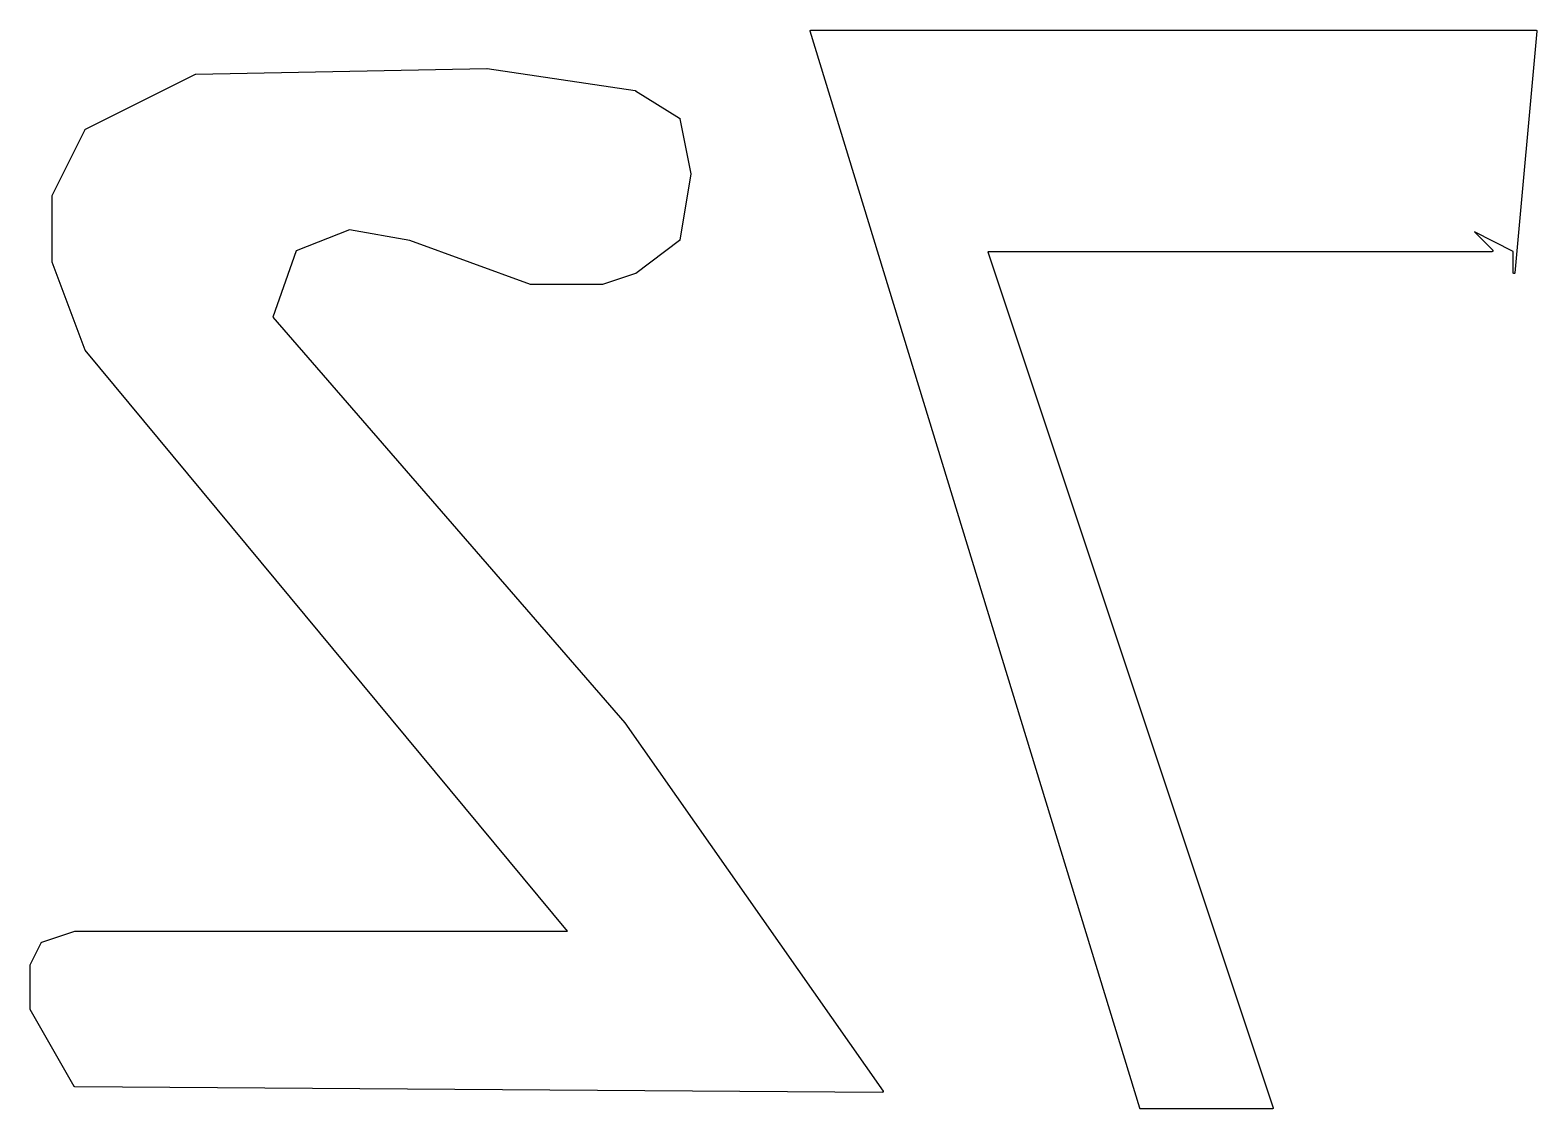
# Model space of a CAD drawing. Extents: x 1.4 to 13.8, y -4.8 to -0.1.
# Drawn here: x 1.473 to 4.902, y -4.752 to -2.298 of the extents above; entities that cross this region are included whole.
import ezdxf

# ---------------------------------------------------------------- set-up
doc = ezdxf.new("R2010")
doc.units = 0
doc.header["$MEASUREMENT"] = 0
doc.layers.add('BLACK', color=7, linetype='CONTINUOUS')

msp = doc.modelspace()

# ---------------------------------------------------------------- linework, layer by layer
at = {"layer": 'BLACK', "linetype": 'CONTINUOUS'}
for p, q in [((3.24803, -2.29999), (3.24804, -2.29989)), ((3.24804, -2.30008), (3.24803, -2.29999)), ((3.24804, -2.29979), (3.24806, -2.2997)), ((3.24804, -2.29989), (3.24804, -2.29979)), ((3.24804, -2.30017), (3.24804, -2.30008)), ((3.24806, -2.30027), (3.24804, -2.30017)), ((3.24806, -2.2997), (3.24807, -2.2996)), ((3.24807, -2.30037), (3.24806, -2.30027)), ((3.24807, -2.2996), (3.2481, -2.29951)), ((3.24809, -2.30046), (3.24807, -2.30037)), ((3.24811, -2.30055), (3.24809, -2.30046)), ((3.2481, -2.29951), (3.24812, -2.29941)), ((3.24812, -2.30058), (3.24811, -2.30055)), ((3.24812, -2.29941), (3.24816, -2.29933)), ((3.99812, -4.75058), (3.24812, -2.30058)), ((3.24816, -2.29933), (3.24819, -2.29924)), ((3.24819, -2.29924), (3.24823, -2.29915)), ((3.24823, -2.29915), (3.24827, -2.29906)), ((3.24827, -2.29906), (3.24832, -2.29898)), ((3.24832, -2.29898), (3.24837, -2.2989)), ((3.24837, -2.2989), (3.24843, -2.29882)), ((3.24843, -2.29882), (3.24849, -2.29874)), ((3.24849, -2.29874), (3.24855, -2.29868)), ((3.24855, -2.29868), (3.24861, -2.2986)), ((3.24861, -2.2986), (3.24869, -2.29854)), ((3.24869, -2.29854), (3.24876, -2.29847)), ((3.24876, -2.29847), (3.24884, -2.29842)), ((3.24884, -2.29842), (3.24891, -2.29836)), ((3.24891, -2.29836), (3.249, -2.29831)), ((3.249, -2.29831), (3.24908, -2.29826)), ((3.24908, -2.29826), (3.24917, -2.29822)), ((3.24917, -2.29822), (3.24925, -2.29818)), ((3.24925, -2.29818), (3.24934, -2.29815)), ((3.24934, -2.29815), (3.24944, -2.29811)), ((3.24944, -2.29811), (3.24953, -2.2981)), ((3.24953, -2.2981), (3.24962, -2.29807)), ((3.24962, -2.29807), (3.24972, -2.29806)), ((3.24972, -2.29806), (3.24981, -2.29804)), ((3.24981, -2.29804), (3.24991, -2.29804)), ((3.24991, -2.29804), (3.25, -2.29803)), ((3.25, -2.29803), (4.9, -2.29803)), ((4.90196, -2.30018), (4.85196, -2.85018)), ((4.9, -2.29803), (4.90003, -2.29803)), ((4.90003, -2.29803), (4.90011, -2.29804)), ((4.90011, -2.29804), (4.90019, -2.29804)), ((4.90019, -2.29804), (4.9003, -2.29806)), ((4.9003, -2.29806), (4.90041, -2.29807)), ((4.90041, -2.29807), (4.90049, -2.2981)), ((4.90049, -2.2981), (4.90057, -2.29812)), ((4.90057, -2.29812), (4.90067, -2.29816)), ((4.90067, -2.29816), (4.90078, -2.29819)), ((4.90078, -2.29819), (4.90085, -2.29823)), ((4.90085, -2.29823), (4.90092, -2.29826)), ((4.90092, -2.29826), (4.90102, -2.29832)), ((4.90102, -2.29832), (4.90111, -2.29838)), ((4.90111, -2.29838), (4.90118, -2.29843)), ((4.90118, -2.29843), (4.90124, -2.29847)), ((4.90124, -2.29847), (4.90132, -2.29855)), ((4.90132, -2.29855), (4.90141, -2.29862)), ((4.90141, -2.29862), (4.90146, -2.29869)), ((4.90146, -2.29869), (4.90152, -2.29875)), ((4.90152, -2.29875), (4.90158, -2.29884)), ((4.90158, -2.29884), (4.90165, -2.29892)), ((4.90165, -2.29892), (4.90169, -2.299)), ((4.90169, -2.299), (4.90173, -2.29906)), ((4.90173, -2.29906), (4.90177, -2.29917)), ((4.90177, -2.29917), (4.90183, -2.29926)), ((4.90183, -2.29926), (4.90185, -2.29934)), ((4.90185, -2.29934), (4.90188, -2.29942)), ((4.90188, -2.29942), (4.9019, -2.29953)), ((4.9019, -2.29953), (4.90193, -2.29963)), ((4.90193, -2.29963), (4.90194, -2.29971)), ((4.90194, -2.29971), (4.90196, -2.29979)), ((4.90196, -2.29979), (4.90196, -2.2999)), ((4.90196, -2.2999), (4.90197, -2.30001)), ((4.90197, -2.30001), (4.90196, -2.3001)), ((4.90196, -2.3001), (4.90196, -2.30018)), ((1.59912, -2.52324), (1.84912, -2.39824)), ((1.84912, -2.39824), (1.84914, -2.39823)), ((1.84914, -2.39823), (1.84918, -2.39821)), ((1.84918, -2.39821), (1.84922, -2.39819)), ((1.84922, -2.39819), (1.84936, -2.39815)), ((1.84936, -2.39815), (1.8495, -2.39809)), ((1.8495, -2.39809), (1.84954, -2.39809)), ((1.84954, -2.39809), (1.84958, -2.39808)), ((1.84958, -2.39808), (1.84973, -2.39806)), ((1.84973, -2.39806), (1.84988, -2.39803)), ((1.84988, -2.39803), (1.84992, -2.39804)), ((1.84992, -2.39804), (1.84996, -2.39803)), ((1.84996, -2.39803), (2.51246, -2.38553)), ((2.51246, -2.38553), (2.51249, -2.38553)), ((2.51249, -2.38553), (2.51264, -2.38555)), ((2.51264, -2.38555), (2.51279, -2.38555)), ((2.51279, -2.38555), (2.85029, -2.43555)), ((2.85029, -2.43555), (2.85032, -2.43556)), ((2.85032, -2.43556), (2.85032, -2.43556)), ((2.85032, -2.43556), (2.85033, -2.43556)), ((2.85033, -2.43556), (2.85051, -2.43561)), ((2.85051, -2.43561), (2.85069, -2.43566)), ((2.85069, -2.43566), (2.85069, -2.43566)), ((2.85069, -2.43566), (2.8507, -2.43566)), ((2.8507, -2.43566), (2.85087, -2.43574)), ((2.85087, -2.43574), (2.85103, -2.43582)), ((2.85103, -2.43582), (2.85104, -2.43583)), ((2.85104, -2.43583), (2.85104, -2.43583)), ((2.85104, -2.43583), (2.95104, -2.49833)), ((2.95104, -2.49833), (2.95107, -2.49835)), ((2.95107, -2.49835), (2.95108, -2.49836)), ((2.95108, -2.49836), (2.9511, -2.49837)), ((2.9511, -2.49837), (2.95123, -2.49848)), ((2.95123, -2.49848), (2.95137, -2.49858)), ((2.95137, -2.49858), (2.95138, -2.4986)), ((2.95138, -2.4986), (2.95139, -2.49861)), ((2.95139, -2.49861), (2.9515, -2.49875)), ((2.9515, -2.49875), (2.95162, -2.49888)), ((2.95162, -2.49888), (2.95163, -2.49889)), ((2.95163, -2.49889), (2.95164, -2.49891)), ((2.95164, -2.49891), (2.95172, -2.49906)), ((2.95172, -2.49906), (2.9518, -2.49921)), ((2.9518, -2.49921), (2.95181, -2.49923)), ((2.95181, -2.49923), (2.95182, -2.49925)), ((2.95182, -2.49925), (2.95187, -2.49941)), ((2.95187, -2.49941), (2.95192, -2.49958)), ((2.95192, -2.49958), (2.95192, -2.4996)), ((2.95192, -2.4996), (2.95193, -2.49961)), ((2.95193, -2.49961), (2.97693, -2.62461)), ((1.52324, -2.67412), (1.59824, -2.52412)), ((1.59824, -2.52412), (1.59825, -2.5241)), ((1.59825, -2.5241), (1.59827, -2.52406)), ((1.59827, -2.52406), (1.59829, -2.52402)), ((1.59829, -2.52402), (1.59838, -2.5239)), ((1.59838, -2.5239), (1.59846, -2.52377)), ((1.59846, -2.52377), (1.59849, -2.52374)), ((1.59849, -2.52374), (1.59852, -2.52371)), ((1.59852, -2.52371), (1.59862, -2.5236)), ((1.59862, -2.5236), (1.59873, -2.5235)), ((1.59873, -2.5235), (1.59876, -2.52347)), ((1.59876, -2.52347), (1.59879, -2.52344)), ((1.59879, -2.52344), (1.59892, -2.52336)), ((1.59892, -2.52336), (1.59904, -2.52328)), ((1.59904, -2.52328), (1.59908, -2.52326)), ((1.59908, -2.52326), (1.59912, -2.52324)), ((2.97694, -2.62532), (2.95194, -2.77532)), ((2.97693, -2.62461), (2.97694, -2.62464)), ((2.97694, -2.62464), (2.97695, -2.62479)), ((2.97695, -2.62517), (2.97694, -2.62532)), ((2.97695, -2.62479), (2.97697, -2.62494)), ((2.97697, -2.62502), (2.97695, -2.62517)), ((2.97697, -2.62494), (2.97696, -2.62498)), ((2.97696, -2.62498), (2.97697, -2.62502)), ((1.52307, -2.67459), (1.52309, -2.67454)), ((1.52309, -2.67454), (1.5231, -2.67448)), ((1.5231, -2.67448), (1.52315, -2.67435)), ((1.52315, -2.67435), (1.52319, -2.67422)), ((1.52319, -2.67422), (1.52322, -2.67417)), ((1.52322, -2.67417), (1.52324, -2.67412)), ((1.52303, -2.67497), (1.52304, -2.67492)), ((1.52303, -2.675), (1.52303, -2.67497)), ((1.52303, -2.825), (1.52303, -2.675)), ((1.52304, -2.67486), (1.52306, -2.67472)), ((1.52304, -2.67492), (1.52304, -2.67486)), ((1.52306, -2.67472), (1.52307, -2.67459)), ((2.2002, -2.75204), (2.07813, -2.79994)), ((2.33698, -2.77691), (2.2002, -2.75204)), ((2.61183, -2.87685), (2.33698, -2.77691)), ((2.95118, -2.77657), (2.85118, -2.85157)), ((2.9513, -2.77647), (2.95118, -2.77657)), ((2.95142, -2.77636), (2.9513, -2.77647)), ((2.95144, -2.77634), (2.95142, -2.77636)), ((2.95146, -2.77632), (2.95144, -2.77634)), ((2.95156, -2.77619), (2.95146, -2.77632)), ((2.95166, -2.77606), (2.95156, -2.77619)), ((2.95167, -2.77603), (2.95166, -2.77606)), ((2.95169, -2.77601), (2.95167, -2.77603)), ((2.95176, -2.77586), (2.95169, -2.77601)), ((2.95183, -2.77572), (2.95176, -2.77586)), ((2.95184, -2.77569), (2.95183, -2.77572)), ((2.95186, -2.77566), (2.95184, -2.77569)), ((2.95189, -2.7755), (2.95186, -2.77566)), ((2.95194, -2.77535), (2.95189, -2.7755)), ((2.95194, -2.77532), (2.95194, -2.77535)), ((4.84803, -2.80122), (4.75997, -2.75719)), ((4.75997, -2.75719), (4.80139, -2.79861)), ((2.07813, -2.79994), (2.02567, -2.95113)), ((4.8, -2.80197), (3.65273, -2.80197)), ((3.65273, -2.80197), (4.30187, -4.74938)), ((4.80018, -2.80195), (4.8, -2.80197)), ((4.80038, -2.80193), (4.80018, -2.80195)), ((4.80056, -2.80188), (4.80038, -2.80193)), ((4.80038, -2.80193), (4.80038, -2.80193)), ((4.80038, -2.80193), (4.80038, -2.80193)), ((4.80074, -2.80182), (4.80056, -2.80188)), ((4.80075, -2.80182), (4.80074, -2.80182)), ((4.80092, -2.80173), (4.80075, -2.80182)), ((4.80075, -2.80182), (4.80075, -2.80182)), ((4.80108, -2.80164), (4.80092, -2.80173)), ((4.80109, -2.80164), (4.80108, -2.80164)), ((4.80124, -2.80152), (4.80109, -2.80164)), ((4.80109, -2.80164), (4.80109, -2.80164)), ((4.80138, -2.8014), (4.80124, -2.80152)), ((4.80139, -2.8014), (4.80138, -2.8014)), ((4.80138, -2.8014), (4.80138, -2.8014)), ((4.80139, -2.79861), (4.80141, -2.79862)), ((4.80151, -2.80125), (4.80139, -2.8014)), ((4.80141, -2.79862), (4.80141, -2.79862)), ((4.80141, -2.79862), (4.80141, -2.79862)), ((4.80141, -2.79862), (4.80141, -2.79863)), ((4.80141, -2.79863), (4.80153, -2.79877)), ((4.80163, -2.80111), (4.80151, -2.80125)), ((4.80153, -2.79877), (4.80165, -2.79892)), ((4.80172, -2.80093), (4.80163, -2.8011)), ((4.80163, -2.8011), (4.80163, -2.8011)), ((4.80163, -2.8011), (4.80163, -2.80111)), ((4.80165, -2.79892), (4.80165, -2.79893)), ((4.80165, -2.79893), (4.80165, -2.79893)), ((4.80165, -2.79893), (4.80174, -2.7991)), ((4.80181, -2.80077), (4.80172, -2.80093)), ((4.80174, -2.7991), (4.80183, -2.79926)), ((4.80187, -2.80058), (4.80181, -2.80076)), ((4.80181, -2.80076), (4.80181, -2.80077)), ((4.80181, -2.80077), (4.80181, -2.80077)), ((4.80183, -2.79926), (4.80183, -2.79927)), ((4.80183, -2.79927), (4.80183, -2.79927)), ((4.80183, -2.79927), (4.80188, -2.79945)), ((4.80193, -2.8004), (4.80187, -2.80058)), ((4.80188, -2.79945), (4.80193, -2.79963)), ((4.80193, -2.79963), (4.80193, -2.79963)), ((4.80193, -2.79963), (4.80193, -2.79964)), ((4.80193, -2.79964), (4.80195, -2.79983)), ((4.80195, -2.8002), (4.80193, -2.8004)), ((4.80193, -2.8004), (4.80193, -2.8004)), ((4.80193, -2.8004), (4.80193, -2.8004)), ((4.80195, -2.79983), (4.80197, -2.80001)), ((4.80197, -2.80002), (4.80195, -2.8002)), ((4.80197, -2.80001), (4.80197, -2.80002)), ((4.80197, -2.80002), (4.80197, -2.80002)), ((4.84803, -2.85), (4.84803, -2.80122)), ((1.52305, -2.82515), (1.52303, -2.825)), ((1.52305, -2.82529), (1.52305, -2.82515)), ((1.52306, -2.82534), (1.52305, -2.82529)), ((1.52307, -2.82538), (1.52306, -2.82534)), ((1.52311, -2.82552), (1.52307, -2.82538)), ((1.52315, -2.82567), (1.52311, -2.82552)), ((1.52316, -2.82569), (1.52315, -2.82567)), ((1.59816, -3.02569), (1.52316, -2.82569)), ((2.61196, -2.87688), (2.61183, -2.87685)), ((2.61209, -2.87693), (2.61196, -2.87688)), ((2.61215, -2.87693), (2.61209, -2.87693)), ((2.6122, -2.87695), (2.61215, -2.87693)), ((2.61234, -2.87695), (2.6122, -2.87695)), ((2.61247, -2.87697), (2.61234, -2.87695)), ((2.6125, -2.87697), (2.61247, -2.87697)), ((2.775, -2.87697), (2.6125, -2.87697)), ((2.77511, -2.87696), (2.775, -2.87697)), ((2.77522, -2.87696), (2.77511, -2.87696)), ((2.7753, -2.87694), (2.77522, -2.87696)), ((2.77538, -2.87693), (2.7753, -2.87694)), ((2.77549, -2.8769), (2.77538, -2.87693)), ((2.7756, -2.87688), (2.77549, -2.8769)), ((2.77562, -2.87687), (2.7756, -2.87688)), ((2.85062, -2.85187), (2.77562, -2.87687)), ((2.85072, -2.85182), (2.85062, -2.85187)), ((2.85083, -2.85179), (2.85072, -2.85182)), ((2.8509, -2.85174), (2.85083, -2.85179)), ((2.85097, -2.85171), (2.8509, -2.85174)), ((2.85106, -2.85165), (2.85097, -2.85171)), ((2.85116, -2.85159), (2.85106, -2.85165)), ((2.85118, -2.85157), (2.85116, -2.85159)), ((4.84804, -2.8501), (4.84803, -2.85)), ((4.84804, -2.85021), (4.84804, -2.8501)), ((4.84806, -2.85029), (4.84804, -2.85021)), ((4.84807, -2.85038), (4.84806, -2.85029)), ((4.8481, -2.85048), (4.84807, -2.85038)), ((4.84812, -2.85058), (4.8481, -2.85048)), ((4.84815, -2.85066), (4.84812, -2.85058)), ((4.84818, -2.85075), (4.84815, -2.85066)), ((4.84823, -2.85084), (4.84818, -2.85075)), ((4.84827, -2.85094), (4.84823, -2.85084)), ((4.84832, -2.85101), (4.84827, -2.85094)), ((4.84836, -2.85109), (4.84832, -2.85101)), ((4.84843, -2.85117), (4.84836, -2.85109)), ((4.84848, -2.85125), (4.84843, -2.85117)), ((4.84855, -2.85132), (4.84848, -2.85125)), ((4.8486, -2.85139), (4.84855, -2.85132)), ((4.84868, -2.85145), (4.8486, -2.85139)), ((4.84876, -2.85153), (4.84868, -2.85145)), ((4.84883, -2.85157), (4.84876, -2.85153)), ((4.8489, -2.85163), (4.84883, -2.85157)), ((4.84899, -2.85168), (4.8489, -2.85163)), ((4.84908, -2.85174), (4.84899, -2.85168)), ((4.84916, -2.85177), (4.84908, -2.85174)), ((4.84924, -2.85181), (4.84916, -2.85177)), ((4.84934, -2.85185), (4.84924, -2.85181)), ((4.84943, -2.85188), (4.84934, -2.85185)), ((4.84952, -2.8519), (4.84943, -2.85188)), ((4.8496, -2.85193), (4.84952, -2.8519)), ((4.84971, -2.85194), (4.8496, -2.85193)), ((4.84981, -2.85196), (4.84971, -2.85194)), ((4.8499, -2.85196), (4.84981, -2.85196)), ((4.84999, -2.85197), (4.8499, -2.85196)), ((4.85009, -2.85196), (4.84999, -2.85197)), ((4.85019, -2.85196), (4.85009, -2.85196)), ((4.85028, -2.85194), (4.85019, -2.85196)), ((4.85037, -2.85193), (4.85028, -2.85194)), ((4.85047, -2.8519), (4.85037, -2.85193)), ((4.85057, -2.85188), (4.85047, -2.8519)), ((4.85065, -2.85185), (4.85057, -2.85188)), ((4.85074, -2.85183), (4.85065, -2.85185)), ((4.85083, -2.85178), (4.85074, -2.85183)), ((4.85092, -2.85174), (4.85083, -2.85178)), ((4.851, -2.85169), (4.85092, -2.85174)), ((4.85108, -2.85165), (4.851, -2.85169)), ((4.85116, -2.85158), (4.85108, -2.85165)), ((4.85124, -2.85153), (4.85116, -2.85158)), ((4.85131, -2.85146), (4.85124, -2.85153)), ((4.85138, -2.85141), (4.85131, -2.85146)), ((4.85144, -2.85133), (4.85138, -2.85141)), ((4.85152, -2.85125), (4.85144, -2.85133)), ((4.85157, -2.85118), (4.85152, -2.85125)), ((4.85162, -2.85111), (4.85157, -2.85118)), ((4.85167, -2.85102), (4.85162, -2.85111)), ((4.85173, -2.85094), (4.85167, -2.85102)), ((4.85177, -2.85085), (4.85173, -2.85094)), ((4.85181, -2.85078), (4.85177, -2.85085)), ((4.85184, -2.85068), (4.85181, -2.85078)), ((4.85188, -2.85058), (4.85184, -2.85068)), ((4.8519, -2.85049), (4.85188, -2.85058)), ((4.85193, -2.85041), (4.8519, -2.85049)), ((4.85194, -2.85031), (4.85193, -2.85041)), ((4.85196, -2.85021), (4.85194, -2.85031)), ((4.85196, -2.85018), (4.85196, -2.85021)), ((2.02567, -2.95113), (2.82649, -3.87371)), ((1.59821, -3.0258), (1.59816, -3.02569)), ((1.59826, -3.02591), (1.59821, -3.0258)), ((1.5983, -3.02597), (1.59826, -3.02591)), ((1.59833, -3.02604), (1.5983, -3.02597)), ((1.5984, -3.02613), (1.59833, -3.02604)), ((1.59847, -3.02624), (1.5984, -3.02613)), ((1.59849, -3.02626), (1.59847, -3.02624)), ((2.69581, -4.34803), (1.59849, -3.02626)), ((2.82649, -3.87371), (2.8265, -3.87373)), ((2.8265, -3.87373), (2.82655, -3.8738)), ((2.82655, -3.8738), (2.82661, -3.87387)), ((2.82661, -3.87387), (3.41411, -4.71137)), ((1.49938, -4.37313), (1.57438, -4.34813)), ((1.57438, -4.34813), (1.5744, -4.34812)), ((1.5744, -4.34812), (1.57451, -4.3481)), ((1.57451, -4.3481), (1.57462, -4.34807)), ((1.57462, -4.34807), (1.5747, -4.34806)), ((1.5747, -4.34806), (1.57478, -4.34804)), ((1.57478, -4.34804), (1.57489, -4.34804)), ((1.57489, -4.34804), (1.575, -4.34803)), ((1.575, -4.34803), (2.69581, -4.34803)), ((1.47324, -4.42412), (1.49824, -4.37412)), ((1.49824, -4.37411), (1.49825, -4.3741)), ((1.49824, -4.37412), (1.49824, -4.37411)), ((1.49824, -4.37411), (1.49824, -4.37411)), ((1.49824, -4.37411), (1.49824, -4.37411)), ((1.49825, -4.3741), (1.49835, -4.37394)), ((1.49835, -4.37394), (1.49845, -4.37379)), ((1.49845, -4.37379), (1.49846, -4.37378)), ((1.49846, -4.37377), (1.49859, -4.37364)), ((1.49846, -4.37378), (1.49846, -4.37377)), ((1.49859, -4.37364), (1.49871, -4.37351)), ((1.49871, -4.37351), (1.49872, -4.3735)), ((1.49872, -4.3735), (1.49873, -4.3735)), ((1.49873, -4.3735), (1.49888, -4.37339)), ((1.49888, -4.37339), (1.49903, -4.37329)), ((1.49903, -4.37329), (1.49904, -4.37328)), ((1.49904, -4.37328), (1.49921, -4.37321)), ((1.49904, -4.37328), (1.49904, -4.37328)), ((1.49921, -4.37321), (1.49938, -4.37313)), ((1.47303, -4.42497), (1.47304, -4.42492)), ((1.47303, -4.425), (1.47303, -4.42497)), ((1.47303, -4.525), (1.47303, -4.425)), ((1.47304, -4.42486), (1.47306, -4.42472)), ((1.47304, -4.42492), (1.47304, -4.42486)), ((1.47306, -4.42472), (1.47307, -4.42459)), ((1.47307, -4.42459), (1.47309, -4.42454)), ((1.47309, -4.42454), (1.4731, -4.42448)), ((1.4731, -4.42448), (1.47315, -4.42435)), ((1.47315, -4.42435), (1.47319, -4.42422)), ((1.47319, -4.42422), (1.47322, -4.42417)), ((1.47322, -4.42417), (1.47324, -4.42412)), ((1.47304, -4.52511), (1.47303, -4.525)), ((1.47304, -4.52522), (1.47304, -4.52511)), ((1.47306, -4.5253), (1.47304, -4.52522)), ((1.47307, -4.52538), (1.47306, -4.5253)), ((1.4731, -4.52549), (1.47307, -4.52538)), ((1.47313, -4.5256), (1.4731, -4.52549)), ((1.47316, -4.52567), (1.47313, -4.5256)), ((1.47318, -4.52575), (1.47316, -4.52567)), ((1.47323, -4.52585), (1.47318, -4.52575)), ((1.47328, -4.52595), (1.47323, -4.52585)), ((1.47329, -4.52598), (1.47328, -4.52595)), ((1.57329, -4.70098), (1.47329, -4.52598)), ((1.57332, -4.70102), (1.57329, -4.70098)), ((1.57335, -4.70107), (1.57332, -4.70102)), ((1.57343, -4.70118), (1.57335, -4.70107)), ((1.57351, -4.70129), (1.57343, -4.70118)), ((1.57355, -4.70133), (1.57351, -4.70129)), ((1.57358, -4.70137), (1.57355, -4.70133)), ((1.57369, -4.70146), (1.57358, -4.70137)), ((1.57379, -4.70155), (1.57369, -4.70146)), ((1.57384, -4.70158), (1.57379, -4.70155)), ((1.57388, -4.70162), (1.57384, -4.70158)), ((1.574, -4.70168), (1.57388, -4.70162)), ((1.57412, -4.70176), (1.574, -4.70168)), ((1.57417, -4.70178), (1.57412, -4.70176)), ((1.57421, -4.7018), (1.57417, -4.70178)), ((1.57434, -4.70185), (1.57421, -4.7018)), ((1.57448, -4.7019), (1.57434, -4.70185)), ((1.57453, -4.70191), (1.57448, -4.7019)), ((1.57458, -4.70192), (1.57453, -4.70191)), ((1.57472, -4.70194), (1.57458, -4.70192)), ((1.57485, -4.70196), (1.57472, -4.70194)), ((1.57491, -4.70196), (1.57485, -4.70196)), ((1.57496, -4.70197), (1.57491, -4.70196)), ((1.57499, -4.70197), (1.57496, -4.70197)), ((3.41249, -4.71447), (1.57499, -4.70197)), ((3.41251, -4.71447), (3.41249, -4.71447)), ((3.41254, -4.71447), (3.41251, -4.71447)), ((3.4127, -4.71445), (3.41254, -4.71447)), ((3.41287, -4.71443), (3.4127, -4.71445)), ((3.41289, -4.71443), (3.41287, -4.71443)), ((3.41292, -4.71442), (3.41289, -4.71443)), ((3.41308, -4.71437), (3.41292, -4.71442)), ((3.41324, -4.71433), (3.41308, -4.71437)), ((3.41326, -4.71431), (3.41324, -4.71433)), ((3.41328, -4.71431), (3.41326, -4.71431)), ((3.41343, -4.71422), (3.41328, -4.71431)), ((3.41358, -4.71415), (3.41343, -4.71422)), ((3.4136, -4.71413), (3.41358, -4.71415)), ((3.41362, -4.71412), (3.4136, -4.71413)), ((3.41375, -4.71401), (3.41362, -4.71412)), ((3.41388, -4.71391), (3.41375, -4.71401)), ((3.41389, -4.71389), (3.41388, -4.71391)), ((3.41391, -4.71387), (3.41389, -4.71389)), ((3.41402, -4.71374), (3.41391, -4.71387)), ((3.41412, -4.71361), (3.41402, -4.71374)), ((3.41411, -4.71137), (3.41413, -4.71139)), ((3.41414, -4.71359), (3.41412, -4.71361)), ((3.41413, -4.71139), (3.41414, -4.71141)), ((3.41414, -4.71141), (3.41415, -4.71143)), ((3.41415, -4.71357), (3.41414, -4.71359)), ((3.41415, -4.71143), (3.41423, -4.71158)), ((3.41423, -4.71342), (3.41415, -4.71357)), ((3.41423, -4.71158), (3.41431, -4.71173)), ((3.41431, -4.71328), (3.41423, -4.71342)), ((3.41431, -4.71173), (3.41432, -4.71175)), ((3.41432, -4.71325), (3.41431, -4.71328)), ((3.41432, -4.71175), (3.41433, -4.71178)), ((3.41433, -4.71323), (3.41432, -4.71325)), ((3.41433, -4.71178), (3.41438, -4.71194)), ((3.41437, -4.71307), (3.41433, -4.71323)), ((3.41443, -4.71291), (3.41437, -4.71307)), ((3.41438, -4.71194), (3.41443, -4.7121)), ((3.41443, -4.7121), (3.41443, -4.71212)), ((3.41443, -4.71212), (3.41444, -4.71214)), ((3.41444, -4.71286), (3.41443, -4.71288)), ((3.41443, -4.71288), (3.41443, -4.71291)), ((3.41444, -4.71214), (3.41445, -4.71231)), ((3.41445, -4.71269), (3.41444, -4.71286)), ((3.41445, -4.71231), (3.41447, -4.71248)), ((3.41447, -4.71253), (3.41445, -4.71269)), ((3.41447, -4.71248), (3.41447, -4.7125)), ((3.41447, -4.7125), (3.41447, -4.71253)), ((3.99815, -4.75066), (3.99812, -4.75058)), ((3.99817, -4.75074), (3.99815, -4.75066)), ((3.99822, -4.75083), (3.99817, -4.75074)), ((3.99827, -4.75093), (3.99822, -4.75083)), ((3.99831, -4.751), (3.99827, -4.75093)), ((3.99835, -4.75108), (3.99831, -4.751)), ((3.99842, -4.75116), (3.99835, -4.75108)), ((3.99848, -4.75125), (3.99842, -4.75116)), ((3.99854, -4.75131), (3.99848, -4.75125)), ((3.99859, -4.75138), (3.99854, -4.75131)), ((3.99868, -4.75145), (3.99859, -4.75138)), ((3.99875, -4.75152), (3.99868, -4.75145)), ((3.99882, -4.75157), (3.99875, -4.75152)), ((3.99889, -4.75162), (3.99882, -4.75157)), ((3.99898, -4.75168), (3.99889, -4.75162)), ((3.99907, -4.75174), (3.99898, -4.75168)), ((3.99915, -4.75177), (3.99907, -4.75174)), ((3.99922, -4.75181), (3.99915, -4.75177)), ((3.99933, -4.75184), (3.99922, -4.75181)), ((3.99943, -4.75188), (3.99933, -4.75184)), ((3.99951, -4.7519), (3.99943, -4.75188)), ((3.99959, -4.75193), (3.99951, -4.7519)), ((3.9997, -4.75194), (3.99959, -4.75193)), ((3.9998, -4.75196), (3.9997, -4.75194)), ((3.99989, -4.75196), (3.9998, -4.75196)), ((3.99997, -4.75197), (3.99989, -4.75196)), ((4, -4.75197), (3.99997, -4.75197)), ((4.3, -4.75197), (4, -4.75197)), ((4.30012, -4.75196), (4.3, -4.75197)), ((4.30023, -4.75195), (4.30012, -4.75196)), ((4.30031, -4.75194), (4.30023, -4.75195)), ((4.30038, -4.75193), (4.30031, -4.75194)), ((4.30049, -4.7519), (4.30038, -4.75193)), ((4.30061, -4.75187), (4.30049, -4.7519)), ((4.30068, -4.75184), (4.30061, -4.75187)), ((4.30075, -4.75182), (4.30068, -4.75184)), ((4.30085, -4.75176), (4.30075, -4.75182)), ((4.30096, -4.75172), (4.30085, -4.75176)), ((4.30102, -4.75167), (4.30096, -4.75172)), ((4.30109, -4.75164), (4.30102, -4.75167)), ((4.30118, -4.75157), (4.30109, -4.75164)), ((4.30128, -4.7515), (4.30118, -4.75157)), ((4.30133, -4.75144), (4.30128, -4.7515)), ((4.30139, -4.7514), (4.30133, -4.75144)), ((4.30146, -4.75131), (4.30139, -4.7514)), ((4.30154, -4.75122), (4.30146, -4.75131)), ((4.30158, -4.75116), (4.30154, -4.75122)), ((4.30163, -4.7511), (4.30158, -4.75116)), ((4.30169, -4.751), (4.30163, -4.7511)), ((4.30175, -4.7509), (4.30169, -4.751)), ((4.30178, -4.75083), (4.30175, -4.7509)), ((4.30181, -4.75076), (4.30178, -4.75083)), ((4.30185, -4.75065), (4.30181, -4.75076)), ((4.30189, -4.75054), (4.30185, -4.75065)), ((4.30187, -4.74938), (4.30188, -4.7494)), ((4.30188, -4.7494), (4.3019, -4.74952)), ((4.30191, -4.75047), (4.30189, -4.75054)), ((4.3019, -4.74952), (4.30193, -4.74963)), ((4.30193, -4.7504), (4.30191, -4.75047)), ((4.30193, -4.74963), (4.30194, -4.74971)), ((4.30194, -4.75028), (4.30193, -4.7504)), ((4.30194, -4.74971), (4.30196, -4.74978)), ((4.30196, -4.75016), (4.30194, -4.75028)), ((4.30196, -4.74978), (4.30196, -4.7499)), ((4.30196, -4.7499), (4.30197, -4.75001)), ((4.30197, -4.75001), (4.30196, -4.75009)), ((4.30196, -4.75009), (4.30196, -4.75016))]:
    msp.add_line(p, q, dxfattribs=at)

doc.saveas('drawing.dxf')
